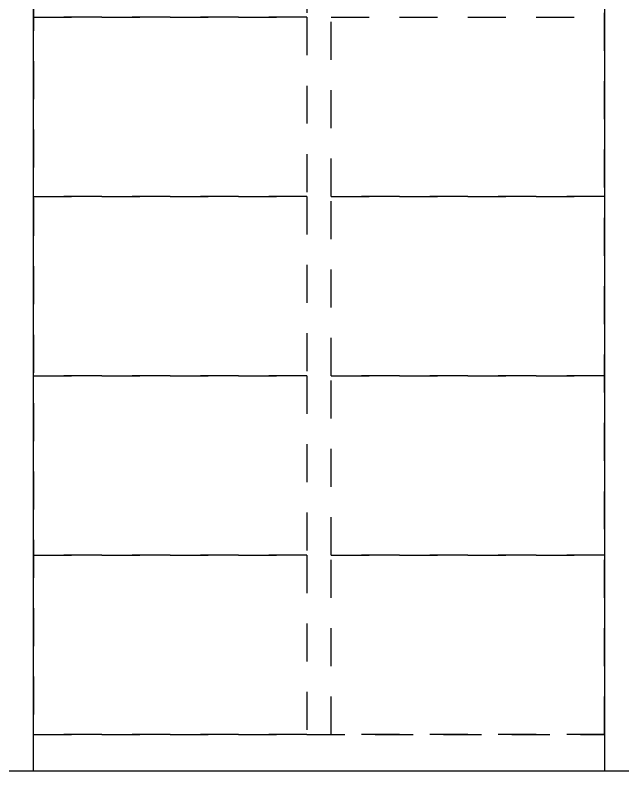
# Model space of a CAD drawing. Header units: metres. Extents: x 167 to 250, y 44 to 219.
# Drawn here: x 225.01 to 227.01, y 98.725 to 101.212 of the extents above; entities that cross this region are included whole.
import ezdxf

# ---------------------------------------------------------------- set-up
doc = ezdxf.new("R2010")
doc.units = ezdxf.units.M
doc.linetypes.add('06-PT1-01$0$HIDDEN2', pattern=[0.1875, 0.125, -0.0625])
doc.layers.add('muros', color=5, linetype='Continuous', lineweight=25)

msp = doc.modelspace()

# ---------------------------------------------------------------- linework, layer by layer
at = {"layer": 'muros', "color": 114, "true_color": 0x139b48}
msp.add_line((225.0701, 98.7247), (226.9501, 98.7247), dxfattribs=at)
at = {"layer": 'muros', "color": 146, "true_color": 0x105689}
msp.add_lwpolyline([(224.4968, 98.7247), (225.0701, 98.7247), (225.0701, 102.3047), (223.4768, 102.3047), (223.4768, 98.7247), (223.5968, 98.7247)], dxfattribs=at)
at = {"layer": 'muros', "color": 114, "true_color": 0x139b48}
msp.add_lwpolyline([(227.0701, 102.3047), (226.9501, 102.3047), (226.9501, 98.7247), (229.8603, 98.7247), (229.8603, 102.3047), (227.9675, 102.3047)], dxfattribs=at)
at = {"layer": 'muros', "color": 11, "linetype": '06-PT1-01$0$HIDDEN2', "true_color": 0xf27172}
msp.add_lwpolyline([(225.0701, 98.8447), (226.9501, 98.8447), (226.9501, 102.1852), (225.0701, 102.1852)], close=True, dxfattribs=at)
for points in [[(225.9701, 101.7947), (225.9701, 101.2047), (225.0701, 101.2047), (225.0701, 101.7947), (225.9701, 101.7947)], [(225.9701, 101.2047), (225.9701, 100.6147), (225.0701, 100.6147), (225.0701, 101.2047), (225.9701, 101.2047)], [(226.9501, 101.2047), (226.9501, 100.6147), (226.0501, 100.6147), (226.0501, 101.2047), (226.9501, 101.2047)], [(225.9701, 100.6147), (225.9701, 100.0247), (225.0701, 100.0247), (225.0701, 100.6147), (225.9701, 100.6147)], [(226.9501, 100.6147), (226.9501, 100.0247), (226.0501, 100.0247), (226.0501, 100.6147), (226.9501, 100.6147)], [(225.9701, 100.0247), (225.9701, 99.4347), (225.0701, 99.4347), (225.0701, 100.0247), (225.9701, 100.0247)], [(226.9501, 100.0247), (226.9501, 99.4347), (226.0501, 99.4347), (226.0501, 100.0247), (226.9501, 100.0247)], [(225.9701, 99.4347), (225.9701, 98.8447), (225.0701, 98.8447), (225.0701, 99.4347), (225.9701, 99.4347)], [(226.9501, 99.4347), (226.9501, 98.8447), (226.0501, 98.8447), (226.0501, 99.4347), (226.9501, 99.4347)]]:
    msp.add_lwpolyline(points, dxfattribs=at)

doc.saveas('drawing.dxf')
